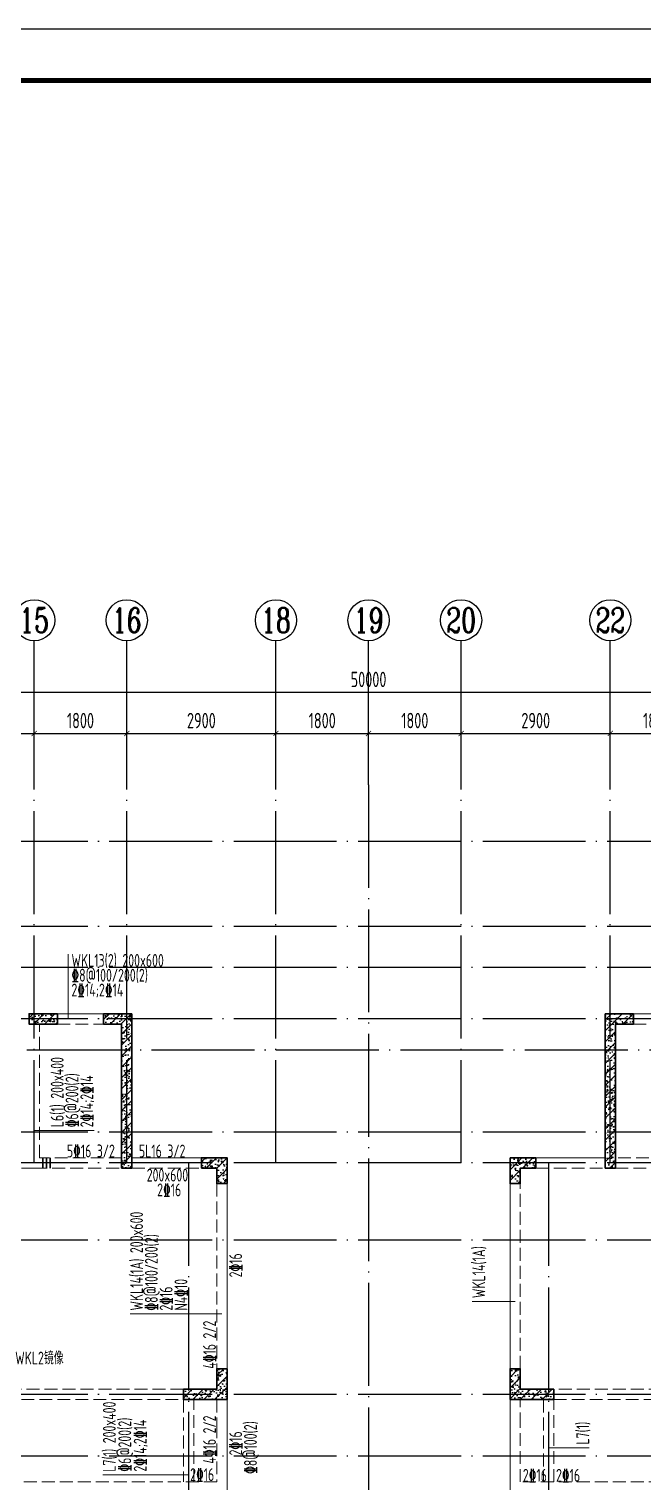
# Model space of a CAD drawing. Extents: x -668857 to 154266, y -275694 to 291306.
# Drawn here: x -91199 to -79265, y -147266 to -119024 of the extents above; entities that cross this region are included whole.
import ezdxf
from ezdxf.enums import TextEntityAlignment as Align

# ---------------------------------------------------------------- set-up
doc = ezdxf.new("R2010")
doc.units = 0
doc.header["$LTSCALE"] = 1000
for name, pattern in [('__DASH', [0.35, 0.25, -0.1]), ('DASH', [0.35, 0.25, -0.1]), ('DOTE', [2.42, 2, -0.2, 0.02, -0.2])]:
    doc.linetypes.add(name, pattern=pattern)
doc.layers.get('0').update_dxf_attribs({"linetype": 'CONTINUOUS'})
doc.layers.get('DEFPOINTS').update_dxf_attribs({"linetype": 'CONTINUOUS'})
for name, color, linetype in [('-TK', 7, 'CONTINUOUS'), ('A-AXIS', 1, 'CONTINUOUS'), ('A-DOTE', 10, 'DOTE'), ('AXIS_NUM', 7, 'CONTINUOUS'), ('S-L主梁线', 4, 'DASH'), ('S-L梁编号', 6, 'CONTINUOUS'), ('S-L梁配筋', 7, 'CONTINUOUS'), ('S-Q墙填充', 252, 'CONTINUOUS'), ('S-Q墙实线', 6, 'CONTINUOUS'), ('S-Y一般标注', 3, 'CONTINUOUS'), ('S-Z柱填充', 252, 'CONTINUOUS'), ('S-Z柱实线', 6, 'CONTINUOUS')]:
    doc.layers.add(name, color=color, linetype=linetype)
doc.layers.add('梁附加箍筋', color=1, linetype='CONTINUOUS', lineweight=35)
doc.styles.add('TSSD_Axis', font='complex.shx', dxfattribs={"width": 0.7, "bigfont": 'hztxt.shx'})
doc.styles.add('TSSD_DIMENSION', font='Tssdeng.shx', dxfattribs={"width": 0.7, "bigfont": 'tssdchn.shx'})
doc.styles.add('TSSD_REIN', font='tssdeng.shx', dxfattribs={"width": 0.7, "height": 300, "bigfont": 'tssdchn.shx'})
doc.dimstyles.new('TSSD_100_100', dxfattribs={"dimtxt": 300, "dimasz": 100, "dimexe": 100, "dimexo": 250, "dimgap": 100, "dimtad": 1, "dimdec": 0, "dimzin": 0, "dimdsep": 46, "dimtxsty": 'TSSD_DIMENSION', "dimblk": 'ARCHTICK', "dimcen": 0, "dimdle": 100, "dimclrt": 7, "dimadec": 0, "dimazin": 0, "dimtfac": 1, "dimtdec": 0, "dimtix": 1, "dimtmove": 2, "dimatfit": 3, "dimldrblk": 'ARCHTICK', "dimfxl": 0, "dimtolj": 1, "dimtzin": 0, "dimarcsym": 0})
pattern_1 = [(50, (79242.38, 113232.59), (215.17805, -18.82564), [22.5, -247.5]), (355, (79242.38, 113232.6), (-41.6254, 225.6576), [18, -198]), (100.4514, (79260.31, 113231.02), (173.5528, 206.8319), [19.12206, -210.3426]), (46.1842, (79242.38, 113292.6), (320.1723, -49.6557), [33.75, -371.25]), (96.6356, (79269.06, 113288.45), (280.3988, 292.2354), [28.683, -315.5139]), (351.1842, (79242.38, 113292.6), (280.3986, 292.2356), [27, -297]), (21, (79272.38, 113277.59), (179.0721, -120.78567), [22.5, -247.5]), (326, (79272.38, 113277.6), (72.9946, 217.545), [18, -198]), (71.4514, (79287.3, 113267.52), (252.0668, 96.75915), [19.12206, -210.3426]), (37.5, (79242.38, 113232.59), (3.64796, 99.86816), [0, -195.6, 0, -201, 0, -198.75]), (7.5, (79242.38, 113232.59), (78.92086, 118.32351), [0, -114.6, 0, -191.1, 0, -75.75]), (327.5, (79175.48, 113232.59), (160.14673, -6.76646), [0, -75, 0, -234, 0, -310.5]), (317.5, (79145.48, 113232.59), (174.95585, 30.0315), [0, -97.5, 0, -155.4, 0, -220.5]), (45, (79242.38, 113232.59), (-106.066, 106.066), [])]

# ---------------------------------------------------------------- blocks, each defined once
blk = doc.blocks.new('A1')
blk.add_lwpolyline([(0, 59400), (0, 0), (84100, 0), (84100, 59400)], close=True)
at = {"const_width": 100}
blk.add_lwpolyline([(2500, 58400), (2500, 1000), (83100, 1000), (83100, 58400)], close=True, dxfattribs=at)
blk = doc.blocks.new('ts_axno')
at = {"color": 0, "linetype": 'ByBlock', "lineweight": -2}
blk.add_circle((0, 0), 0.5, dxfattribs=at)
at = {"color": 0, "linetype": 'ByBlock', "lineweight": -2, "style": 'TSSD_Axis', "width": 0.7}
blk.add_attdef('A', text='', height=0.6, dxfattribs=at).set_placement((0, 0), align=Align.MIDDLE_CENTER)
blk = doc.blocks.new('_ArchTick')
at = {"color": 0, "linetype": 'ByBlock', "const_width": 0.15}
blk.add_lwpolyline([(-0.5, -0.5), (0.5, 0.5)], dxfattribs=at)
blk = doc.blocks.new('*D158')
at = {"layer": 'DEFPOINTS', "color": 0}
for p in [(23100, 19250), (21400, 18250), (23100, 18250)]:
    blk.add_point(p, dxfattribs=at)
at = {"layer": 'S-Y一般标注', "color": 0, "lineweight": -2}
for p, q in [((21300, 19250), (23200, 19250)), ((21400, 18500), (21400, 19350)), ((23100, 18500), (23100, 19350))]:
    blk.add_line(p, q, dxfattribs=at)
at = {"layer": 'S-Y一般标注', "color": 0, "lineweight": -2, "xscale": 100, "yscale": 100, "zscale": 100, "rotation": 180}
blk.add_blockref('_ArchTick', (21400, 19250), dxfattribs=at)
at = {"layer": 'S-Y一般标注', "color": 0, "lineweight": -2, "xscale": 100, "yscale": 100, "zscale": 100}
blk.add_blockref('_ArchTick', (23100, 19250), dxfattribs=at)
at = {"layer": 'S-Y一般标注', "color": 7, "insert": (22250, 19500), "char_height": 300, "attachment_point": 5, "style": 'TSSD_DIMENSION'}
blk.add_mtext('\\A1;1700', dxfattribs=at)
blk = doc.blocks.new('*D159')
at = {"layer": 'DEFPOINTS', "color": 0}
for p in [(24900, 19250), (23100, 18250), (24900, 18250)]:
    blk.add_point(p, dxfattribs=at)
at = {"layer": 'S-Y一般标注', "color": 0, "lineweight": -2}
for p, q in [((23000, 19250), (25000, 19250)), ((23100, 18500), (23100, 19350)), ((24900, 18500), (24900, 19350))]:
    blk.add_line(p, q, dxfattribs=at)
at = {"layer": 'S-Y一般标注', "color": 0, "lineweight": -2, "xscale": 100, "yscale": 100, "zscale": 100, "rotation": 180}
blk.add_blockref('_ArchTick', (23100, 19250), dxfattribs=at)
at = {"layer": 'S-Y一般标注', "color": 0, "lineweight": -2, "xscale": 100, "yscale": 100, "zscale": 100}
blk.add_blockref('_ArchTick', (24900, 19250), dxfattribs=at)
at = {"layer": 'S-Y一般标注', "color": 7, "insert": (24000, 19500), "char_height": 300, "attachment_point": 5, "style": 'TSSD_DIMENSION'}
blk.add_mtext('\\A1;1800', dxfattribs=at)
blk = doc.blocks.new('*D160')
at = {"layer": 'DEFPOINTS', "color": 0}
for p in [(27800, 19250), (24900, 18250), (27800, 18250)]:
    blk.add_point(p, dxfattribs=at)
at = {"layer": 'S-Y一般标注', "color": 0, "lineweight": -2}
for p, q in [((24800, 19250), (27900, 19250)), ((24900, 18500), (24900, 19350)), ((27800, 18500), (27800, 19350))]:
    blk.add_line(p, q, dxfattribs=at)
at = {"layer": 'S-Y一般标注', "color": 0, "lineweight": -2, "xscale": 100, "yscale": 100, "zscale": 100, "rotation": 180}
blk.add_blockref('_ArchTick', (24900, 19250), dxfattribs=at)
at = {"layer": 'S-Y一般标注', "color": 0, "lineweight": -2, "xscale": 100, "yscale": 100, "zscale": 100}
blk.add_blockref('_ArchTick', (27800, 19250), dxfattribs=at)
at = {"layer": 'S-Y一般标注', "color": 7, "insert": (26350, 19500), "char_height": 300, "attachment_point": 5, "style": 'TSSD_DIMENSION'}
blk.add_mtext('\\A1;2900', dxfattribs=at)
blk = doc.blocks.new('*D161')
at = {"layer": 'DEFPOINTS', "color": 0}
for p in [(29600, 19250), (27800, 18250), (29600, 18250)]:
    blk.add_point(p, dxfattribs=at)
at = {"layer": 'S-Y一般标注', "color": 0, "lineweight": -2}
for p, q in [((27700, 19250), (29700, 19250)), ((27800, 18500), (27800, 19350)), ((29600, 18500), (29600, 19350))]:
    blk.add_line(p, q, dxfattribs=at)
at = {"layer": 'S-Y一般标注', "color": 0, "lineweight": -2, "xscale": 100, "yscale": 100, "zscale": 100, "rotation": 180}
blk.add_blockref('_ArchTick', (27800, 19250), dxfattribs=at)
at = {"layer": 'S-Y一般标注', "color": 0, "lineweight": -2, "xscale": 100, "yscale": 100, "zscale": 100}
blk.add_blockref('_ArchTick', (29600, 19250), dxfattribs=at)
at = {"layer": 'S-Y一般标注', "color": 7, "insert": (28700, 19500), "char_height": 300, "attachment_point": 5, "style": 'TSSD_DIMENSION'}
blk.add_mtext('\\A1;1800', dxfattribs=at)
blk = doc.blocks.new('*D162')
at = {"layer": 'DEFPOINTS', "color": 0}
for p in [(31400, 19250), (29600, 18250), (31400, 18250)]:
    blk.add_point(p, dxfattribs=at)
at = {"layer": 'S-Y一般标注', "color": 0, "lineweight": -2}
for p, q in [((29500, 19250), (31500, 19250)), ((29600, 18500), (29600, 19350)), ((31400, 18500), (31400, 19350))]:
    blk.add_line(p, q, dxfattribs=at)
at = {"layer": 'S-Y一般标注', "color": 0, "lineweight": -2, "xscale": 100, "yscale": 100, "zscale": 100, "rotation": 180}
blk.add_blockref('_ArchTick', (29600, 19250), dxfattribs=at)
at = {"layer": 'S-Y一般标注', "color": 0, "lineweight": -2, "xscale": 100, "yscale": 100, "zscale": 100}
blk.add_blockref('_ArchTick', (31400, 19250), dxfattribs=at)
at = {"layer": 'S-Y一般标注', "color": 7, "insert": (30500, 19500), "char_height": 300, "attachment_point": 5, "style": 'TSSD_DIMENSION'}
blk.add_mtext('\\A1;1800', dxfattribs=at)
blk = doc.blocks.new('*D163')
at = {"layer": 'DEFPOINTS', "color": 0}
for p in [(34300, 19250), (31400, 18250), (34300, 18250)]:
    blk.add_point(p, dxfattribs=at)
at = {"layer": 'S-Y一般标注', "color": 0, "lineweight": -2}
for p, q in [((31300, 19250), (34400, 19250)), ((31400, 18500), (31400, 19350)), ((34300, 18500), (34300, 19350))]:
    blk.add_line(p, q, dxfattribs=at)
at = {"layer": 'S-Y一般标注', "color": 0, "lineweight": -2, "xscale": 100, "yscale": 100, "zscale": 100, "rotation": 180}
blk.add_blockref('_ArchTick', (31400, 19250), dxfattribs=at)
at = {"layer": 'S-Y一般标注', "color": 0, "lineweight": -2, "xscale": 100, "yscale": 100, "zscale": 100}
blk.add_blockref('_ArchTick', (34300, 19250), dxfattribs=at)
at = {"layer": 'S-Y一般标注', "color": 7, "insert": (32850, 19500), "char_height": 300, "attachment_point": 5, "style": 'TSSD_DIMENSION'}
blk.add_mtext('\\A1;2900', dxfattribs=at)
blk = doc.blocks.new('*D164')
at = {"layer": 'DEFPOINTS', "color": 0}
for p in [(36100, 19250), (34300, 18250), (36100, 18250)]:
    blk.add_point(p, dxfattribs=at)
at = {"layer": 'S-Y一般标注', "color": 0, "lineweight": -2}
for p, q in [((34200, 19250), (36200, 19250)), ((34300, 18500), (34300, 19350)), ((36100, 18500), (36100, 19350))]:
    blk.add_line(p, q, dxfattribs=at)
at = {"layer": 'S-Y一般标注', "color": 0, "lineweight": -2, "xscale": 100, "yscale": 100, "zscale": 100, "rotation": 180}
blk.add_blockref('_ArchTick', (34300, 19250), dxfattribs=at)
at = {"layer": 'S-Y一般标注', "color": 0, "lineweight": -2, "xscale": 100, "yscale": 100, "zscale": 100}
blk.add_blockref('_ArchTick', (36100, 19250), dxfattribs=at)
at = {"layer": 'S-Y一般标注', "color": 7, "insert": (35200, 19500), "char_height": 300, "attachment_point": 5, "style": 'TSSD_DIMENSION'}
blk.add_mtext('\\A1;1800', dxfattribs=at)
blk = doc.blocks.new('*D173')
at = {"layer": 'DEFPOINTS', "color": 0}
for p in [(54600, 20050), (4600, 18250), (54600, 18250)]:
    blk.add_point(p, dxfattribs=at)
at = {"layer": 'S-Y一般标注', "color": 0, "lineweight": -2}
for p, q in [((4600, 18500), (4600, 20150)), ((54600, 18500), (54600, 20150)), ((4500, 20050), (54700, 20050))]:
    blk.add_line(p, q, dxfattribs=at)
at = {"layer": 'S-Y一般标注', "color": 0, "lineweight": -2, "xscale": 100, "yscale": 100, "zscale": 100, "rotation": 180}
blk.add_blockref('_ArchTick', (4600, 20050), dxfattribs=at)
at = {"layer": 'S-Y一般标注', "color": 0, "lineweight": -2, "xscale": 100, "yscale": 100, "zscale": 100}
blk.add_blockref('_ArchTick', (54600, 20050), dxfattribs=at)
at = {"layer": 'S-Y一般标注', "color": 7, "insert": (29600, 20300), "char_height": 300, "attachment_point": 5, "style": 'TSSD_DIMENSION'}
blk.add_mtext('\\A1;50000', dxfattribs=at)
blk = doc.blocks.new('20210807.15294921')
at = {"layer": 'S-Q墙填充'}
h = blk.add_hatch(dxfattribs=at)
h.set_pattern_fill('ARMORED', color=252, scale=30, style=0)
h.set_pattern_definition(pattern_1)
h.paths.add_polyline_path([(78716, 66140), (78166, 66140), (78166, 65940), (78516, 65940), (78516, 63140), (78716, 63140)])
h = blk.add_hatch(dxfattribs=at)
h.set_pattern_fill('ARMORED', color=252, scale=30, style=0)
h.set_pattern_definition(pattern_1)
h.paths.add_polyline_path([(87916, 66140), (88466, 66140), (88466, 65940), (88116, 65940), (88116, 63140), (87916, 63140)])
h = blk.add_hatch(dxfattribs=at)
h.set_pattern_fill('ARMORED', color=252, scale=30, style=0)
h.set_pattern_definition(pattern_1)
h.paths.add_polyline_path([(80366, 58840), (79716, 58840), (79716, 58640), (80566, 58640), (80566, 59240), (80366, 59240)])
h = blk.add_hatch(dxfattribs=at)
h.set_pattern_fill('ARMORED', color=252, scale=30, style=0)
h.set_pattern_definition(pattern_1)
h.paths.add_polyline_path([(86066, 58640), (86916, 58640), (86916, 58840), (86266, 58840), (86266, 59240), (86066, 59240)])
at = {"layer": 'S-Z柱填充'}
h = blk.add_hatch(dxfattribs=at)
h.set_pattern_fill('ARMORED', color=252, scale=30, style=0)
h.set_pattern_definition(pattern_1)
h.paths.add_polyline_path([(77266, 66140), (76716, 66140), (76716, 65940), (77266, 65940)])
h = blk.add_hatch(dxfattribs=at)
h.set_pattern_fill('ARMORED', color=252, scale=30, style=0)
h.set_pattern_definition(pattern_1)
h.paths.add_polyline_path([(80066, 63140), (80366, 63140), (80366, 62840), (80566, 62840), (80566, 63340), (80066, 63340)])
h = blk.add_hatch(dxfattribs=at)
h.set_pattern_fill('ARMORED', color=252, scale=30, style=0)
h.set_pattern_definition(pattern_1)
h.paths.add_polyline_path([(86066, 63340), (86066, 62840), (86266, 62840), (86266, 63140), (86566, 63140), (86566, 63340)])
at = {"layer": 'S-L主梁线', "linetype": 'ByBlock', "lineweight": 18}
for p, q in [((78166, 66140), (77266, 66140)), ((89366, 66140), (88466, 66140)), ((80066, 63340), (78716, 63340)), ((87916, 63340), (86566, 63340)), ((80566, 59240), (80566, 62840)), ((86066, 62840), (86066, 59240)), ((80566, 58140), (80566, 58640)), ((86066, 58640), (86066, 58140)), ((80566, 56840), (80566, 58140)), ((86066, 58140), (86066, 56840))]:
    blk.add_line(p, q, dxfattribs=at)
at = {"layer": 'S-L主梁线', "linetype": '__DASH', "lineweight": 18}
for p, q in [((76916, 63340), (76916, 65940)), ((77266, 65940), (78166, 65940)), ((88466, 65940), (89366, 65940)), ((78516, 63340), (76916, 63340)), ((89816, 63340), (88116, 63340)), ((74116, 63140), (76816, 63140)), ((76816, 63140), (78516, 63140)), ((78716, 63140), (80066, 63140)), ((86566, 63140), (87916, 63140)), ((88116, 63140), (89816, 63140)), ((80366, 62840), (80366, 59240)), ((86266, 59240), (86266, 62840)), ((79716, 58840), (74116, 58840)), ((92516, 58840), (86916, 58840)), ((74116, 58640), (79716, 58640)), ((79716, 58640), (79716, 57040)), ((79916, 57040), (79916, 58640)), ((80366, 58640), (80366, 58140)), ((86266, 58140), (86266, 58640)), ((86716, 58640), (86716, 57040)), ((86916, 58640), (92516, 58640)), ((86916, 57040), (86916, 58640)), ((80366, 58140), (80366, 57040)), ((86266, 57040), (86266, 58140)), ((80366, 57040), (74116, 57040)), ((92516, 57040), (86266, 57040))]:
    blk.add_line(p, q, dxfattribs=at)
at = {"layer": 'S-Q墙实线', "lineweight": 35}
for points in [[(78716, 66140), (78166, 66140), (78166, 65940), (78516, 65940), (78516, 63140), (78716, 63140)], [(87916, 66140), (88466, 66140), (88466, 65940), (88116, 65940), (88116, 63140), (87916, 63140)], [(80366, 58840), (79716, 58840), (79716, 58640), (80566, 58640), (80566, 59240), (80366, 59240)], [(86066, 58640), (86916, 58640), (86916, 58840), (86266, 58840), (86266, 59240), (86066, 59240)]]:
    blk.add_lwpolyline(points, close=True, dxfattribs=at)
at = {"layer": 'S-Z柱实线', "lineweight": 35}
for points in [[(77266, 66140), (76716, 66140), (76716, 65940), (77266, 65940)], [(80066, 63140), (80366, 63140), (80366, 62840), (80566, 62840), (80566, 63340), (80066, 63340)], [(86066, 63340), (86066, 62840), (86266, 62840), (86266, 63140), (86566, 63140), (86566, 63340)]]:
    blk.add_lwpolyline(points, close=True, dxfattribs=at)
blk = doc.blocks.new('20210726.16395156')
at = {"layer": 'A-AXIS'}
for p, q in [((23100, 18249.9), (23100, 21049.9)), ((24900, 18249.9), (24900, 21049.9)), ((27800, 18249.9), (27800, 21049.9)), ((29600, 18249.9), (29600, 21049.9)), ((31400, 18249.9), (31400, 21049.9)), ((34300, 18249.9), (34300, 21049.9))]:
    blk.add_line(p, q, dxfattribs=at)
at = {"layer": 'A-DOTE'}
for p, q in [((23100, 10900), (23100, 18249.9)), ((24900, 10900), (24900, 18249.9)), ((27800, 10900), (27800, 18249.9)), ((29600, 18249.9), (29600, 3600)), ((31400, 10900), (31400, 18249.9)), ((34300, 10900), (34300, 18249.9)), ((55600, 17150), (3600, 17150)), ((55600, 15500), (3600, 15500)), ((55600, 14700), (3600, 14700)), ((55600, 13700), (3600, 13700)), ((3600, 13100.3), (55600, 13100.3)), ((55600, 11500), (3600, 11500)), ((55600, 10900), (3600, 10900)), ((26100, 10900), (26100, 3600)), ((33100, 10900), (33100, 3600)), ((55600, 9400), (3600, 9400)), ((55600, 6400), (3600, 6400)), ((55600, 5200), (3600, 5200))]:
    blk.add_line(p, q, dxfattribs=at)
at = {"layer": 'A-AXIS'}
ref = blk.add_blockref('ts_axno', (23100, 21449.9), dxfattribs=dict(at, xscale=800, yscale=800, zscale=800))
ref.add_attrib('9', '15', dxfattribs={"layer": 'AXIS_NUM', "height": 480, "style": 'TSSD_Axis', "width": 0.7}).set_placement((23100, 21449.9), align=Align.MIDDLE_CENTER)
ref = blk.add_blockref('ts_axno', (24900, 21449.9), dxfattribs=dict(at, xscale=800, yscale=800, zscale=800))
ref.add_attrib('10', '16', dxfattribs={"layer": 'AXIS_NUM', "height": 480, "style": 'TSSD_Axis', "width": 0.7}).set_placement((24900, 21449.9), align=Align.MIDDLE_CENTER)
ref = blk.add_blockref('ts_axno', (27800, 21449.9), dxfattribs=dict(at, xscale=800, yscale=800, zscale=800))
ref.add_attrib('11', '18', dxfattribs={"layer": 'AXIS_NUM', "height": 480, "style": 'TSSD_Axis', "width": 0.7}).set_placement((27800, 21449.9), align=Align.MIDDLE_CENTER)
ref = blk.add_blockref('ts_axno', (29600, 21449.9), dxfattribs=dict(at, xscale=800, yscale=800, zscale=800))
ref.add_attrib('12', '19', dxfattribs={"layer": 'AXIS_NUM', "height": 480, "style": 'TSSD_Axis', "width": 0.7}).set_placement((29600, 21449.9), align=Align.MIDDLE_CENTER)
ref = blk.add_blockref('ts_axno', (31400, 21449.9), dxfattribs=dict(at, xscale=800, yscale=800, zscale=800))
ref.add_attrib('13', '20', dxfattribs={"layer": 'AXIS_NUM', "height": 480, "style": 'TSSD_Axis', "width": 0.7}).set_placement((31400, 21449.9), align=Align.MIDDLE_CENTER)
ref = blk.add_blockref('ts_axno', (34300, 21449.9), dxfattribs=dict(at, xscale=800, yscale=800, zscale=800))
ref.add_attrib('14', '22', dxfattribs={"layer": 'AXIS_NUM', "height": 480, "style": 'TSSD_Axis', "width": 0.7}).set_placement((34300, 21449.9), align=Align.MIDDLE_CENTER)
at = {"layer": 'S-Y一般标注'}
for base, p1, p2, picture, middle in [((54600, 20049.9), (4600, 18249.9), (54600, 18249.9), '*D173', (29600, 20299.9)), ((23100, 19249.9), (21400, 18249.9), (23100, 18249.9), '*D158', (22250, 19499.9)), ((24900, 19249.9), (23100, 18249.9), (24900, 18249.9), '*D159', (24000, 19499.9)), ((27800, 19249.9), (24900, 18249.9), (27800, 18249.9), '*D160', (26350, 19499.9)), ((29600, 19249.9), (27800, 18249.9), (29600, 18249.9), '*D161', (28700, 19499.9)), ((31400, 19249.9), (29600, 18249.9), (31400, 18249.9), '*D162', (30500, 19499.9)), ((34300, 19249.9), (31400, 18249.9), (34300, 18249.9), '*D163', (32850, 19499.9)), ((36100, 19249.9), (34300, 18249.9), (36100, 18249.9), '*D164', (35200, 19499.9))]:
    dim = blk.add_linear_dim(base=base, p1=p1, p2=p2, dimstyle='TSSD_100_100', dxfattribs=at)
    dim.commit()
    dim.dimension.update_dxf_attribs({"geometry": picture, "text_midpoint": middle})

msp = doc.modelspace()

# ---------------------------------------------------------------- linework, layer by layer
at = {"layer": 'S-L梁编号', "lineweight": 18}
for p, q in [((-90437.59, -138266.38), (-90437.59, -137003.85)), ((-91099.29, -140434.88), (-89932.8, -140434.88)), ((-87449.27, -143998.55), (-89233.86, -143998.55)), ((-81749.3, -143756.05), (-82581.69, -143756.05)), ((-81099.28, -146603.15), (-80309.87, -146603.15)), ((-88113.66, -147128.69), (-89763.78, -147128.69))]:
    msp.add_line(p, q, dxfattribs=at)
at = {"layer": '梁附加箍筋', "lineweight": 35}
for p, q in [((-90929.27, -141166.38), (-90929.27, -140966.38)), ((-90859.27, -141166.38), (-90859.27, -140966.38)), ((-90789.27, -141166.38), (-90789.27, -140966.38))]:
    msp.add_line(p, q, dxfattribs=at)

# ---------------------------------------------------------------- block references
at = {"layer": '-TK'}
msp.add_blockref('A1', (-125541.57, -178424.26), dxfattribs=at)
at = {"layer": 'A-DOTE'}
msp.add_blockref('20210726.16395156', (-114199.28, -151966.43), dxfattribs=at)
at = {"layer": 'S-Q墙填充'}
msp.add_blockref('20210807.15294921', (-167914.92, -204305.93), dxfattribs=at)

# ---------------------------------------------------------------- texts
at = {"layer": 'S-L梁编号', "color": 6, "style": 'TSSD_REIN', "width": 0.7}
for s, p in [('WKL13(2) 200x600', (-90375.09, -137253.85)), ('WKL2镜像', (-91469.15, -144982.71))]:
    msp.add_text(s, height=250, dxfattribs=at).set_placement(p)
for s, p in [('L6(1) 200x400', (-90527.03, -140372.38)), ('WKL14(1A) 200x600', (-88983.86, -143936.05)), ('WKL14(1A)', (-82331.69, -143693.55)), ('L7(1) 200x400', (-89513.78, -147066.19)), ('L7(1)', (-80309.87, -146540.65))]:
    msp.add_text(s, height=250, rotation=90, dxfattribs=at).set_placement(p)
at = {"layer": 'S-L梁配筋', "color": 7, "style": 'TSSD_REIN', "width": 0.7}
for s, p in [('%%1328@100/200(2)', (-90375.09, -137541.35)), ('2%%13214;2%%13214', (-90375.09, -137828.85)), ('5%%13216 3/2', (-90464.56, -140957.72)), ('5L16 3/2', (-89063.27, -140957.72)), ('200x600', (-88911.78, -141426.79)), ('2%%13216', (-88708.92, -141714.29)), ('2%%13216', (-81599.3, -147262.25)), ('2%%13216', (-80953.9, -147262.25))]:
    msp.add_text(s, height=250, dxfattribs=at).set_placement(p)
for s, p in [('%%1326@200(2)', (-90239.53, -140372.38)), ('2%%13214;2%%13214', (-89952.03, -140372.38)), ('%%1328@100/200(2)', (-88696.36, -143936.05)), ('2%%13216', (-87057.44, -143290.66)), ('N4%%13210', (-88121.36, -143936.05)), ('2%%13216', (-88408.86, -143936.05)), ('4%%13216 2/2', (-87566.14, -145064.91)), ('4%%13216 2/2', (-87566.14, -146909.69)), ('%%1326@200(2)', (-89213.78, -147066.19)), ('2%%13214;2%%13214', (-88913.78, -147066.19)), ('%%1328@100(2)', (-86769.94, -147109.51)), ('2%%13216', (-87057.44, -146751.2))]:
    msp.add_text(s, height=250, rotation=90, dxfattribs=at).set_placement(p)
msp.add_text('2%%13216', height=250, dxfattribs=at).set_placement((-87599.27, -147248.89), align=Align.RIGHT)

doc.saveas('drawing.dxf')
